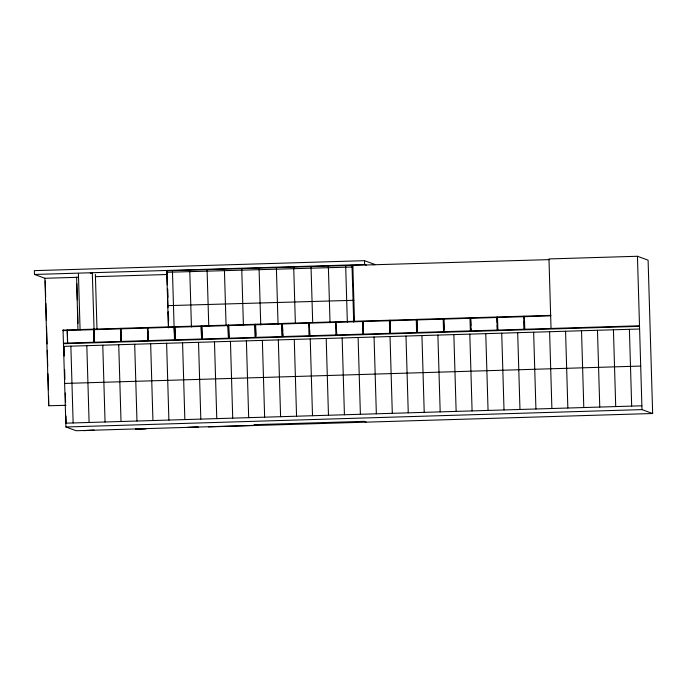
<?xml version="1.0" encoding="UTF-8"?>
<svg xmlns="http://www.w3.org/2000/svg" width="687" height="687" viewBox="0 0 687 687"><rect width="100%" height="100%" fill="white"/><g stroke="black" fill="none" stroke-linecap="round" stroke-linejoin="round"><path stroke-width="1.03" d="M92.324 273.34L94.067 329.485M373.015 264.65L375.162 264.581L364.505 260.682L34.35 270.644L34.462 274.457L44.921 278.287L76.618 277.333L77.94 329.734M34.462 274.457L364.617 264.504L366.36 265.139M208.599 426.902L652.65 413.505L648.099 260.167L637.442 256.268L548.973 258.939L551.034 328.455M168.427 327.708L166.735 270.833L549.643 259.609M76.386 277.247L78.524 277.179M95.665 276.663L167.439 274.499M366.111 422.076L364.136 421.354L254.087 424.678L255.83 425.313L76.154 430.732L65.926 426.988L63.049 330.052L67.687 330.129M93.638 329.167L94.025 342.272L93.638 329.167L67.283 329.923L67.669 343.036M94.557 342.22L94.171 329.116L120.526 328.36L120.663 333.066M121.444 341.413L121.058 328.309L147.413 327.544L147.43 328.051L121.17 328.841M148.152 331.186L148.426 340.632L147.945 327.493L174.3 326.737L174.696 339.842L174.3 326.737M174.833 326.686L175.314 339.825L174.833 326.686L201.188 325.921L201.583 339.035L201.188 325.921M201.72 325.87L202.201 339.009L201.72 325.87L228.084 325.114L228.47 338.219L228.084 325.114M228.608 325.063L229.003 338.167L228.608 325.063L254.971 324.298L255.324 336.355M255.89 337.351L255.495 324.247L281.859 323.491L282.245 336.596L281.859 323.491M282.778 333.427L282.872 336.578L282.383 323.44L308.652 322.641L309.038 335.754M309.571 329.468L309.76 335.771L309.279 322.624L335.539 321.834L335.926 334.938M336.364 325.509L336.647 334.955L336.166 321.817L362.427 321.027L362.813 334.131M363.157 321.542L363.535 334.148L363.054 321.001L389.409 320.245L389.709 333.315M389.941 320.194L390.422 333.332L389.941 320.194L416.296 319.438L416.597 332.508M416.829 319.378L417.31 332.525L416.829 319.378L443.184 318.622L443.579 331.727M444.103 331.675L443.716 318.57L469.977 317.78L470.372 330.885M471.024 328.798L471.084 330.902L470.604 317.763L496.967 316.999L497.13 322.761M523.932 318.794L523.855 316.192L497.491 316.947L497.886 330.052M524.774 329.245L524.379 316.14L550.742 315.376L550.751 315.883M67.154 330.438L63.067 330.559L63.608 330.756M67.292 330.43L93.655 329.674M201.205 326.428L174.945 327.218M254.98 324.805L228.719 325.595M362.444 321.525L336.269 322.358L336.166 321.817M363.062 321.507L389.426 320.752M550.665 315.848L524.49 316.673M63.436 343.165L639.503 325.784M63.453 343.723L639.52 326.351M63.53 346.385L639.597 329.004M640.696 366.068L64.63 383.449L65.042 383.604M44.921 278.287L48.708 405.751L65.969 405.313M641.881 405.794L65.815 423.175L66.218 423.321L66.004 416.004M65.926 426.988L641.993 409.607L652.65 413.505M90.229 273.349L92.401 273.332M523.855 316.192L524.241 329.296L523.992 320.898M523.863 316.698L497.603 317.488M496.967 316.999L497.354 330.112L497.199 324.857M496.976 317.506L470.715 318.296M352.878 267.003L166.778 272.292L167.233 272.456M470.604 317.763L470.93 325.647M469.994 318.287L443.828 319.112M443.716 318.57L444.137 329.614M443.201 319.129L416.94 319.919M416.313 319.936L390.053 320.735M353.865 300.296L167.911 305.638M335.557 322.34L309.382 323.165M309.279 322.624L309.511 327.364M166.735 270.833L167.293 274.542M308.669 323.148L282.494 323.981M282.383 323.44L282.718 331.332M281.876 323.998L255.607 324.788M255.495 324.247L255.916 335.29M254.971 324.298L255.263 337.377M228.093 325.621L201.832 326.411M174.223 327.21L148.057 328.034L147.945 327.493M147.413 327.544L147.808 340.649L147.525 331.203M120.526 328.36L120.912 341.465L120.732 335.162M120.543 328.858L94.274 329.657M63.049 330.052L63.59 330.249M64.312 346.669L64.226 356.064M48.708 405.751L48.622 396.219M637.442 256.268L641.993 409.607M629.395 329.313L631.671 406.103M613.431 329.794L615.715 406.584M597.475 330.275L599.76 407.065M581.52 330.756L583.795 407.546M565.564 331.237L567.84 408.026M549.6 331.718L551.884 408.507M533.644 332.199L535.92 408.997M517.689 332.68L519.965 409.478M501.725 333.169L504.009 409.959M485.769 333.65L488.053 410.44M469.814 334.131L472.089 410.92M453.858 334.612L456.134 411.401M437.894 335.093L440.178 411.882M421.938 335.574L424.214 412.363M405.983 336.055L408.258 412.844M390.027 336.536L392.303 413.325M374.063 337.016L376.347 413.806M364.505 260.682L364.617 264.504M358.107 337.497L360.383 414.287M352.835 265.543L354.492 321.361M352.01 265.242L353.702 322.117M345.664 265.431L347.356 322.306M342.152 337.978L344.427 414.768M328.343 265.955L330.035 322.83M326.188 338.459L328.472 415.249M311.022 266.479L312.679 322.297M310.232 338.94L312.508 415.729M293.701 267.003L295.358 322.821M294.276 339.421L296.552 416.21M276.372 267.526L278.063 324.401M278.321 339.902L280.597 416.691M262.357 340.383L264.641 417.181M259.051 268.05L260.742 324.925M246.401 340.864L248.677 417.662M241.73 268.565L243.413 325.44M230.446 341.353L232.721 418.143M224.4 269.089L226.057 324.917M214.481 341.834L216.766 418.623M207.079 269.613L208.771 326.488M198.526 342.315L200.81 419.104M189.758 270.137L191.441 327.012M182.57 342.796L184.846 419.585M172.437 270.661L174.498 340.177M167.731 289.107L167.971 297.428M168.409 312.078L168.659 320.503M166.881 270.884L167.293 284.83M167.413 288.995L167.971 307.75M168.092 311.958L168.564 327.759M166.615 343.277L168.89 420.066M150.651 343.758L152.935 420.547M134.695 344.239L136.971 421.028M118.739 344.719L121.015 421.509M102.775 345.2L105.059 421.99M95.373 274.422L97.004 329.511M94.317 337.961L94.445 342.195M86.82 345.681L89.104 422.471M78.421 273.752L80.087 329.906M76.807 283.757L77.287 299.824M77.511 307.321L77.983 323.388M70.864 346.162L73.14 422.952M67.137 329.932L67.532 343.036M64.638 369.829L64.913 379.361M65.325 393.007L65.6 402.419M45.196 280.949L45.668 296.956M45.866 303.362L46.373 320.443M46.561 326.84L47.068 343.921M47.257 350.327L47.729 366.334M47.953 373.805L48.425 389.812M83.496 430.586L94.102 430.277L83.496 430.586M135.468 429.014L146.073 428.714L135.468 429.014M187.439 427.451L198.045 427.142L187.439 427.451"/></g></svg>
